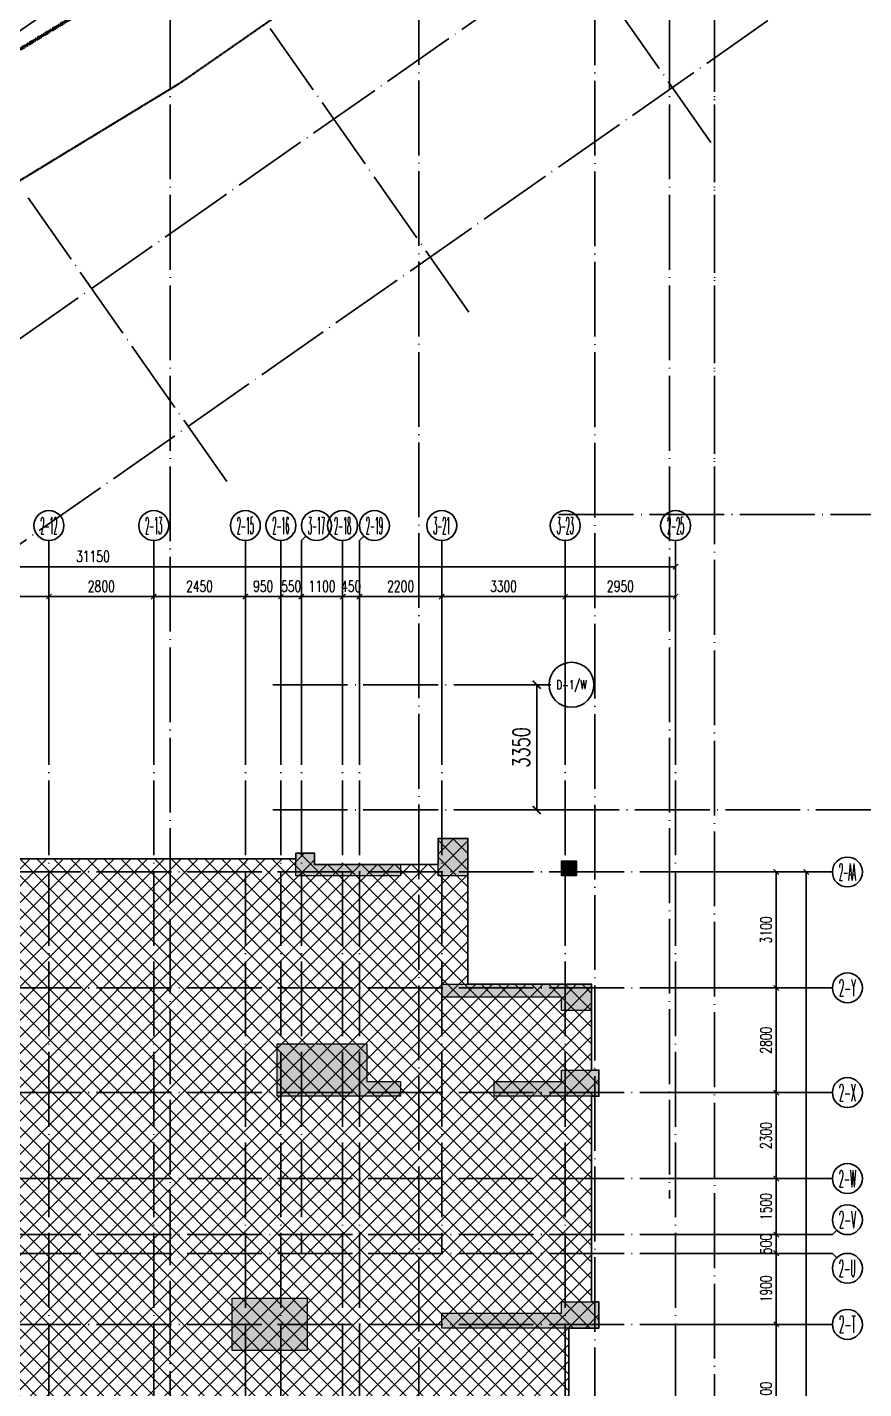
# Model space of a CAD drawing. Header units: millimetres. Extents: x 1089227 to 13101469, y 618865 to 10240562.
# Drawn here: x 1822364 to 1844725, y 4906432 to 4942848 of the extents above; entities that cross this region are included whole.
import ezdxf
from ezdxf.enums import TextEntityAlignment as Align

# ---------------------------------------------------------------- set-up
doc = ezdxf.new("R2010")
doc.units = ezdxf.units.MM
doc.header["$LTSCALE"] = 1000
doc.header["$PDMODE"] = 3
doc.header["$PDSIZE"] = 200
for name, pattern in [('A09-G-CTRL-用地红线+建筑退线_设计区$0$A02-G-MAIN-用地红线+退线_设计区$0$Redline1', [20, 10, -2, 2, -2, 2, -2]), ('A09-G-CTRL-用地红线+建筑退线_设计区$0$Controlline1', [12.8, 8, -1.6, 1.6, -1.6]), ('DOTE', [2.42, 2, -0.2, 0.02, -0.2])]:
    doc.linetypes.add(name, pattern=pattern)
doc.layers.get('0').update_dxf_attribs({"linetype": 'CONTINUOUS'})
doc.layers.get('Defpoints').update_dxf_attribs({"linetype": 'CONTINUOUS'})
for name, color, linetype, lineweight in [('A09-G-CTRL-用地红线+建筑退线_设计区$0$Z-REDL(用地红线)', 10, 'CONTINUOUS', 60), ('A09-G-CTRL-用地红线+建筑退线_设计区$0$Z-REDL-CTRL(建筑控制线)', 40, 'CONTINUOUS', 35), ('S-SLAB-HATCH', 73, 'CONTINUOUS', 0), ('S-WALL', 31, 'CONTINUOUS', 0)]:
    doc.layers.add(name, color=color, linetype=linetype, lineweight=lineweight)
for name, color, linetype in [('AXIS', 3, 'CONTINUOUS'), ('AXIS_TEXT', 7, 'CONTINUOUS'), ('C-H', 8, 'CONTINUOUS'), ('DOTE', 1, 'DOTE'), ('PUB_DIM', 3, 'CONTINUOUS'), ('S-EDGE', 210, 'CONTINUOUS')]:
    doc.layers.add(name, color=color, linetype=linetype)
doc.styles.add('_TCH_AXIS', font='COMPLEX', dxfattribs={"bigfont": 'AllInOneBig.shx'})
doc.styles.add('_TCH_DIM_T3', font='SIMPLEX', dxfattribs={"width": 0.705882, "bigfont": 'AllInOneBig.shx'})
doc.styles.add('COMPLEX', font='COMPLEX', dxfattribs={"bigfont": 'AllInOneBig.shx'})
doc.dimstyles.new('_TCH_ARCH&&100', dxfattribs={"dimtxt": 297.5, "dimasz": 100, "dimexe": 250, "dimexo": 300, "dimgap": 126.25, "dimtad": 1, "dimdec": 0, "dimzin": 0, "dimdsep": 46, "dimtxsty": '_TCH_DIM_T3', "dimblk": 'ARCHTICK', "dimcen": 0.09, "dimclrt": 7, "dimazin": 2, "dimtfac": 1, "dimtdec": 0, "dimtix": 1, "dimtmove": 2, "dimatfit": 3, "dimfxl": 0, "dimtolj": 1, "dimtzin": 0, "dimarcsym": 0})
doc.dimstyles.new('_TCH_ARCH&&150', dxfattribs={"dimtxt": 446.25, "dimasz": 150, "dimexe": 375, "dimexo": 450, "dimgap": 189.375, "dimtad": 1, "dimdec": 0, "dimzin": 0, "dimdsep": 46, "dimtxsty": '_TCH_DIM_T3', "dimblk": 'ARCHTICK', "dimcen": 0.09, "dimclrt": 7, "dimazin": 2, "dimtfac": 1, "dimtdec": 0, "dimtix": 1, "dimtmove": 2, "dimatfit": 3, "dimfxl": 0, "dimtolj": 1, "dimtzin": 0, "dimarcsym": 0})

# ---------------------------------------------------------------- blocks, each defined once
blk = doc.blocks.new('0323最综用地红线')
at = {"layer": 'A09-G-CTRL-用地红线+建筑退线_设计区$0$Z-REDL(用地红线)', "color": 1, "linetype": 'A09-G-CTRL-用地红线+建筑退线_设计区$0$A02-G-MAIN-用地红线+退线_设计区$0$Redline1', "ltscale": 0.0005}
blk.add_lwpolyline([(8159695, 3589947), (8198106, 3617684), (8202457, 3620835), (8229924, 3640668), (8258953, 3658341), (8293213, 3682161), (8298455, 3689786), (8325674, 3678878), (8334036, 3689342), (8338381, 3695033), (8343653, 3691181)], dxfattribs=at)
at = {"layer": 'A09-G-CTRL-用地红线+建筑退线_设计区$0$Z-REDL-CTRL(建筑控制线)', "linetype": 'A09-G-CTRL-用地红线+建筑退线_设计区$0$Controlline1', "ltscale": 0.0005, "flags": 128}
blk.add_lwpolyline([(8299567, 3686108), (8326626, 3675265), (8336400, 3687495), (8338983, 3690878), (8341712, 3688883), (8341724, 3688834), (8348492, 3681996), (8336495, 3657264), (8335815, 3655857), (8334921, 3653765), (8334408, 3652495), (8333554, 3650188), (8332762, 3647815), (8332296, 3646270), (8331866, 3644682), (8331460, 3643007), (8331063, 3641145), (8330737, 3639422), (8330293, 3636480), (8330017, 3634043), (8329761, 3630317), (8329732, 3627942), (8329763, 3625708), (8329928, 3622644), (8330113, 3620704), (8330325, 3618642), (8330653, 3615645), (8331572, 3606971), (8333151, 3600656), (8334420, 3595620), (8335099, 3592902), (8332162, 3588340), (8329462, 3587873), (8325135, 3587049), (8322510, 3586515), (8319525, 3585891), (8317926, 3585544), (8316578, 3585249), (8315535, 3585011), (8313300, 3584499), (8310791, 3583894), (8309251, 3583537), (8305740, 3582637), (8303918, 3582156), (8302104, 3581668), (8299703, 3581012), (8297227, 3580315), (8295056, 3579682), (8292998, 3579074), (8290643, 3578358), (8288572, 3577710), (8287591, 3577398), (8286161, 3576940), (8284503, 3576401), (8282624, 3575767), (8281086, 3575247), (8278146, 3574222), (8273894, 3572680), (8272471, 3572149), (8271089, 3571640), (8267888, 3570407), (8264331, 3569000), (8260702, 3567515), (8258549, 3566609), (8254947, 3565066), (8252185, 3563832), (8250834, 3563232), (8249176, 3562470), (8247994, 3561930), (8245505, 3560754), (8242980, 3559544), (8239801, 3558013), (8237959, 3557076), (8235838, 3555996), (8233384, 3554698), (8228450, 3552051), (8226178, 3550787), (8222141, 3548504), (8215629, 3544667), (8213710, 3543497), (8193657, 3531175), (8180322, 3522990), (8166408, 3514440), (8156991, 3508658), (8151138, 3505062), (8142685, 3507267), (8121171, 3545747), (8120724, 3546549), (8120233, 3547383), (8119272, 3548967), (8118108, 3550752), (8117067, 3552244), (8115806, 3553970), (8115672, 3554140), (8146431, 3575790), (8162146, 3587599), (8162295, 3588125), (8199863, 3615253), (8204215, 3618404), (8231584, 3638167), (8260590, 3655826), (8295376, 3680010)], close=True, dxfattribs=at)
blk = doc.blocks.new('_AXISO')
blk.add_circle((0, 0), 0.5)
at = {"layer": 'AXIS_TEXT', "style": 'COMPLEX', "width": 1.041667}
blk.add_attdef('A', text='', height=0.56, dxfattribs=at).set_placement((-0.25, -0.28), (0.25, -0.28), align=Align.FIT)
blk = doc.blocks.new('_ArchTick')
at = {"color": 0, "linetype": 'ByBlock', "const_width": 0.3}
blk.add_lwpolyline([(-0.71, -0.71), (0.71, 0.71)], dxfattribs=at)
blk = doc.blocks.new('*D184')
at = {"layer": 'AXIS', "color": 0, "lineweight": -2, "transparency": 16777216}
for p, q in [((-92891, 100208), (-92891, 103458)), ((-61741, 100208), (-61741, 103458)), ((-92891, 103208), (-61741, 103208))]:
    blk.add_line(p, q, dxfattribs=at)
at = {"layer": 'Defpoints', "color": 0, "transparency": 16777216}
for p in [(-61741, 103208), (-92891, 99908), (-61741, 99908)]:
    blk.add_point(p, dxfattribs=at)
at = {"layer": 'AXIS', "color": 0, "lineweight": -2, "transparency": 16777216, "xscale": 100, "yscale": 100, "zscale": 100, "rotation": 180}
blk.add_blockref('_ArchTick', (-92891, 103208), dxfattribs=at)
at = {"layer": 'AXIS', "color": 0, "lineweight": -2, "transparency": 16777216, "xscale": 100, "yscale": 100, "zscale": 100}
blk.add_blockref('_ArchTick', (-61741, 103208), dxfattribs=at)
at = {"layer": 'AXIS', "color": 7, "transparency": 16777216, "insert": (-77316, 103483), "char_height": 297.5, "attachment_point": 5, "style": '_TCH_DIM_T3'}
blk.add_mtext('\\A1;31150', dxfattribs=at)
blk = doc.blocks.new('*D195')
at = {"layer": 'AXIS', "color": 0, "lineweight": -2, "transparency": 16777216}
for p, q in [((-81191, 100208), (-81191, 102658)), ((-81191, 102408), (-78491, 102408)), ((-78491, 100208), (-78491, 102658))]:
    blk.add_line(p, q, dxfattribs=at)
at = {"layer": 'Defpoints', "color": 0, "transparency": 16777216}
for p in [(-78491, 102408), (-81191, 99908), (-78491, 99908)]:
    blk.add_point(p, dxfattribs=at)
at = {"layer": 'AXIS', "color": 0, "lineweight": -2, "transparency": 16777216, "xscale": 100, "yscale": 100, "zscale": 100, "rotation": 180}
blk.add_blockref('_ArchTick', (-81191, 102408), dxfattribs=at)
at = {"layer": 'AXIS', "color": 0, "lineweight": -2, "transparency": 16777216, "xscale": 100, "yscale": 100, "zscale": 100}
blk.add_blockref('_ArchTick', (-78491, 102408), dxfattribs=at)
at = {"layer": 'AXIS', "color": 7, "transparency": 16777216, "insert": (-79841, 102683), "char_height": 297.5, "attachment_point": 5, "style": '_TCH_DIM_T3'}
blk.add_mtext('\\A1;2700', dxfattribs=at)
blk = doc.blocks.new('*D196')
at = {"layer": 'AXIS', "color": 0, "lineweight": -2, "transparency": 16777216}
for p, q in [((-78491, 100208), (-78491, 102658)), ((-78491, 102408), (-75691, 102408)), ((-75691, 100208), (-75691, 102658))]:
    blk.add_line(p, q, dxfattribs=at)
at = {"layer": 'Defpoints', "color": 0, "transparency": 16777216}
for p in [(-75691, 102408), (-78491, 99908), (-75691, 99908)]:
    blk.add_point(p, dxfattribs=at)
at = {"layer": 'AXIS', "color": 0, "lineweight": -2, "transparency": 16777216, "xscale": 100, "yscale": 100, "zscale": 100, "rotation": 180}
blk.add_blockref('_ArchTick', (-78491, 102408), dxfattribs=at)
at = {"layer": 'AXIS', "color": 0, "lineweight": -2, "transparency": 16777216, "xscale": 100, "yscale": 100, "zscale": 100}
blk.add_blockref('_ArchTick', (-75691, 102408), dxfattribs=at)
at = {"layer": 'AXIS', "color": 7, "transparency": 16777216, "insert": (-77091, 102683), "char_height": 297.5, "attachment_point": 5, "style": '_TCH_DIM_T3'}
blk.add_mtext('\\A1;2800', dxfattribs=at)
blk = doc.blocks.new('*D197')
at = {"layer": 'AXIS', "color": 0, "lineweight": -2, "transparency": 16777216}
for p, q in [((-75691, 100208), (-75691, 102658)), ((-75691, 102408), (-73241, 102408)), ((-73241, 100208), (-73241, 102658))]:
    blk.add_line(p, q, dxfattribs=at)
at = {"layer": 'Defpoints', "color": 0, "transparency": 16777216}
for p in [(-73241, 102408), (-75691, 99908), (-73241, 99908)]:
    blk.add_point(p, dxfattribs=at)
at = {"layer": 'AXIS', "color": 0, "lineweight": -2, "transparency": 16777216, "xscale": 100, "yscale": 100, "zscale": 100, "rotation": 180}
blk.add_blockref('_ArchTick', (-75691, 102408), dxfattribs=at)
at = {"layer": 'AXIS', "color": 0, "lineweight": -2, "transparency": 16777216, "xscale": 100, "yscale": 100, "zscale": 100}
blk.add_blockref('_ArchTick', (-73241, 102408), dxfattribs=at)
at = {"layer": 'AXIS', "color": 7, "transparency": 16777216, "insert": (-74466, 102683), "char_height": 297.5, "attachment_point": 5, "style": '_TCH_DIM_T3'}
blk.add_mtext('\\A1;2450', dxfattribs=at)
blk = doc.blocks.new('*D198')
at = {"layer": 'AXIS', "color": 0, "lineweight": -2, "transparency": 16777216}
for p, q in [((-73241, 100208), (-73241, 102658)), ((-73241, 102408), (-72291, 102408)), ((-72291, 100208), (-72291, 102658))]:
    blk.add_line(p, q, dxfattribs=at)
at = {"layer": 'Defpoints', "color": 0, "transparency": 16777216}
for p in [(-72291, 102408), (-73241, 99908), (-72291, 99908)]:
    blk.add_point(p, dxfattribs=at)
at = {"layer": 'AXIS', "color": 0, "lineweight": -2, "transparency": 16777216, "xscale": 100, "yscale": 100, "zscale": 100, "rotation": 180}
blk.add_blockref('_ArchTick', (-73241, 102408), dxfattribs=at)
at = {"layer": 'AXIS', "color": 0, "lineweight": -2, "transparency": 16777216, "xscale": 100, "yscale": 100, "zscale": 100}
blk.add_blockref('_ArchTick', (-72291, 102408), dxfattribs=at)
at = {"layer": 'AXIS', "color": 7, "transparency": 16777216, "insert": (-72766, 102683), "char_height": 297.5, "attachment_point": 5, "style": '_TCH_DIM_T3'}
blk.add_mtext('\\A1;950', dxfattribs=at)
blk = doc.blocks.new('*D199')
at = {"layer": 'AXIS', "color": 0, "lineweight": -2, "transparency": 16777216}
for p, q in [((-72291, 102408), (-72391, 102408)), ((-72291, 100208), (-72291, 102658)), ((-72291, 102408), (-71741, 102408)), ((-71741, 100208), (-71741, 102658)), ((-71741, 102408), (-71641, 102408))]:
    blk.add_line(p, q, dxfattribs=at)
at = {"layer": 'Defpoints', "color": 0, "transparency": 16777216}
for p in [(-71741, 102408), (-72291, 99908), (-71741, 99908)]:
    blk.add_point(p, dxfattribs=at)
at = {"layer": 'AXIS', "color": 0, "lineweight": -2, "transparency": 16777216, "xscale": 100, "yscale": 100, "zscale": 100}
blk.add_blockref('_ArchTick', (-72291, 102408), dxfattribs=at)
at = {"layer": 'AXIS', "color": 0, "lineweight": -2, "transparency": 16777216, "xscale": 100, "yscale": 100, "zscale": 100, "rotation": 180}
blk.add_blockref('_ArchTick', (-71741, 102408), dxfattribs=at)
at = {"layer": 'AXIS', "color": 7, "transparency": 16777216, "insert": (-72016, 102683), "char_height": 297.5, "attachment_point": 5, "style": '_TCH_DIM_T3'}
blk.add_mtext('\\A1;550', dxfattribs=at)
blk = doc.blocks.new('*D200')
at = {"layer": 'AXIS', "color": 0, "lineweight": -2, "transparency": 16777216}
for p, q in [((-71741, 100208), (-71741, 102658)), ((-71741, 102408), (-70641, 102408)), ((-70641, 100208), (-70641, 102658))]:
    blk.add_line(p, q, dxfattribs=at)
at = {"layer": 'Defpoints', "color": 0, "transparency": 16777216}
for p in [(-70641, 102408), (-71741, 99908), (-70641, 99908)]:
    blk.add_point(p, dxfattribs=at)
at = {"layer": 'AXIS', "color": 0, "lineweight": -2, "transparency": 16777216, "xscale": 100, "yscale": 100, "zscale": 100, "rotation": 180}
blk.add_blockref('_ArchTick', (-71741, 102408), dxfattribs=at)
at = {"layer": 'AXIS', "color": 0, "lineweight": -2, "transparency": 16777216, "xscale": 100, "yscale": 100, "zscale": 100}
blk.add_blockref('_ArchTick', (-70641, 102408), dxfattribs=at)
at = {"layer": 'AXIS', "color": 7, "transparency": 16777216, "insert": (-71191, 102683), "char_height": 297.5, "attachment_point": 5, "style": '_TCH_DIM_T3'}
blk.add_mtext('\\A1;1100', dxfattribs=at)
blk = doc.blocks.new('*D201')
at = {"layer": 'AXIS', "color": 0, "lineweight": -2, "transparency": 16777216}
for p, q in [((-70641, 102408), (-70741, 102408)), ((-70641, 100208), (-70641, 102658)), ((-70641, 102408), (-70191, 102408)), ((-70191, 100208), (-70191, 102658)), ((-70191, 102408), (-70091, 102408))]:
    blk.add_line(p, q, dxfattribs=at)
at = {"layer": 'Defpoints', "color": 0, "transparency": 16777216}
for p in [(-70191, 102408), (-70641, 99908), (-70191, 99908)]:
    blk.add_point(p, dxfattribs=at)
at = {"layer": 'AXIS', "color": 0, "lineweight": -2, "transparency": 16777216, "xscale": 100, "yscale": 100, "zscale": 100}
blk.add_blockref('_ArchTick', (-70641, 102408), dxfattribs=at)
at = {"layer": 'AXIS', "color": 0, "lineweight": -2, "transparency": 16777216, "xscale": 100, "yscale": 100, "zscale": 100, "rotation": 180}
blk.add_blockref('_ArchTick', (-70191, 102408), dxfattribs=at)
at = {"layer": 'AXIS', "color": 7, "transparency": 16777216, "insert": (-70416, 102683), "char_height": 297.5, "attachment_point": 5, "style": '_TCH_DIM_T3'}
blk.add_mtext('\\A1;450', dxfattribs=at)
blk = doc.blocks.new('*D202')
at = {"layer": 'AXIS', "color": 0, "lineweight": -2, "transparency": 16777216}
for p, q in [((-70191, 100208), (-70191, 102658)), ((-70191, 102408), (-67991, 102408)), ((-67991, 100208), (-67991, 102658))]:
    blk.add_line(p, q, dxfattribs=at)
at = {"layer": 'Defpoints', "color": 0, "transparency": 16777216}
for p in [(-67991, 102408), (-70191, 99908), (-67991, 99908)]:
    blk.add_point(p, dxfattribs=at)
at = {"layer": 'AXIS', "color": 0, "lineweight": -2, "transparency": 16777216, "xscale": 100, "yscale": 100, "zscale": 100, "rotation": 180}
blk.add_blockref('_ArchTick', (-70191, 102408), dxfattribs=at)
at = {"layer": 'AXIS', "color": 0, "lineweight": -2, "transparency": 16777216, "xscale": 100, "yscale": 100, "zscale": 100}
blk.add_blockref('_ArchTick', (-67991, 102408), dxfattribs=at)
at = {"layer": 'AXIS', "color": 7, "transparency": 16777216, "insert": (-69091, 102683), "char_height": 297.5, "attachment_point": 5, "style": '_TCH_DIM_T3'}
blk.add_mtext('\\A1;2200', dxfattribs=at)
blk = doc.blocks.new('*D203')
at = {"layer": 'AXIS', "color": 0, "lineweight": -2, "transparency": 16777216}
for p, q in [((-67991, 100208), (-67991, 102658)), ((-67991, 102408), (-64691, 102408)), ((-64691, 100208), (-64691, 102658))]:
    blk.add_line(p, q, dxfattribs=at)
at = {"layer": 'Defpoints', "color": 0, "transparency": 16777216}
for p in [(-64691, 102408), (-67991, 99908), (-64691, 99908)]:
    blk.add_point(p, dxfattribs=at)
at = {"layer": 'AXIS', "color": 0, "lineweight": -2, "transparency": 16777216, "xscale": 100, "yscale": 100, "zscale": 100, "rotation": 180}
blk.add_blockref('_ArchTick', (-67991, 102408), dxfattribs=at)
at = {"layer": 'AXIS', "color": 0, "lineweight": -2, "transparency": 16777216, "xscale": 100, "yscale": 100, "zscale": 100}
blk.add_blockref('_ArchTick', (-64691, 102408), dxfattribs=at)
at = {"layer": 'AXIS', "color": 7, "transparency": 16777216, "insert": (-66341, 102683), "char_height": 297.5, "attachment_point": 5, "style": '_TCH_DIM_T3'}
blk.add_mtext('\\A1;3300', dxfattribs=at)
blk = doc.blocks.new('*D204')
at = {"layer": 'AXIS', "color": 0, "lineweight": -2, "transparency": 16777216}
for p, q in [((-64691, 100208), (-64691, 102658)), ((-64691, 102408), (-61741, 102408)), ((-61741, 100208), (-61741, 102658))]:
    blk.add_line(p, q, dxfattribs=at)
at = {"layer": 'Defpoints', "color": 0, "transparency": 16777216}
for p in [(-61741, 102408), (-64691, 99908), (-61741, 99908)]:
    blk.add_point(p, dxfattribs=at)
at = {"layer": 'AXIS', "color": 0, "lineweight": -2, "transparency": 16777216, "xscale": 100, "yscale": 100, "zscale": 100, "rotation": 180}
blk.add_blockref('_ArchTick', (-64691, 102408), dxfattribs=at)
at = {"layer": 'AXIS', "color": 0, "lineweight": -2, "transparency": 16777216, "xscale": 100, "yscale": 100, "zscale": 100}
blk.add_blockref('_ArchTick', (-61741, 102408), dxfattribs=at)
at = {"layer": 'AXIS', "color": 7, "transparency": 16777216, "insert": (-63216, 102683), "char_height": 297.5, "attachment_point": 5, "style": '_TCH_DIM_T3'}
blk.add_mtext('\\A1;2950', dxfattribs=at)
blk = doc.blocks.new('*D246')
at = {"layer": 'AXIS', "color": 0, "lineweight": -2, "transparency": 16777216}
for p, q in [((-60525, 95042), (-57999, 95042)), ((-58249, 58542), (-58249, 95042)), ((-60525, 58542), (-57999, 58542))]:
    blk.add_line(p, q, dxfattribs=at)
at = {"layer": 'Defpoints', "color": 0, "transparency": 16777216}
for p in [(-60825, 95042), (-58249, 95042), (-60825, 58542)]:
    blk.add_point(p, dxfattribs=at)
at = {"layer": 'AXIS', "color": 0, "lineweight": -2, "transparency": 16777216, "xscale": 100, "yscale": 100, "zscale": 100}
for p, rotation in [((-58249, 95042), 90), ((-58249, 58542), 270)]:
    blk.add_blockref('_ArchTick', p, dxfattribs=dict(at, rotation=rotation))
at = {"layer": 'AXIS', "color": 7, "transparency": 16777216, "insert": (-58524, 76792), "char_height": 297.5, "attachment_point": 5, "rotation": 90, "style": '_TCH_DIM_T3'}
blk.add_mtext('\\A1;36500', dxfattribs=at)
blk = doc.blocks.new('*D263')
at = {"layer": 'AXIS', "color": 0, "lineweight": -2, "transparency": 16777216}
for p, q in [((-60525, 82942), (-58799, 82942)), ((-59049, 79142), (-59049, 82942)), ((-60525, 79142), (-58799, 79142))]:
    blk.add_line(p, q, dxfattribs=at)
at = {"layer": 'Defpoints', "color": 0, "transparency": 16777216}
for p in [(-60825, 82942), (-59049, 82942), (-60825, 79142)]:
    blk.add_point(p, dxfattribs=at)
at = {"layer": 'AXIS', "color": 0, "lineweight": -2, "transparency": 16777216, "xscale": 100, "yscale": 100, "zscale": 100}
for p, rotation in [((-59049, 82942), 90), ((-59049, 79142), 270)]:
    blk.add_blockref('_ArchTick', p, dxfattribs=dict(at, rotation=rotation))
at = {"layer": 'AXIS', "color": 7, "transparency": 16777216, "insert": (-59324, 81042), "char_height": 297.5, "attachment_point": 5, "rotation": 90, "style": '_TCH_DIM_T3'}
blk.add_mtext('\\A1;3800', dxfattribs=at)
blk = doc.blocks.new('*D264')
at = {"layer": 'AXIS', "color": 0, "lineweight": -2, "transparency": 16777216}
for p, q in [((-60525, 84842), (-58799, 84842)), ((-59049, 82942), (-59049, 84842)), ((-60525, 82942), (-58799, 82942))]:
    blk.add_line(p, q, dxfattribs=at)
at = {"layer": 'Defpoints', "color": 0, "transparency": 16777216}
for p in [(-60825, 84842), (-59049, 84842), (-60825, 82942)]:
    blk.add_point(p, dxfattribs=at)
at = {"layer": 'AXIS', "color": 0, "lineweight": -2, "transparency": 16777216, "xscale": 100, "yscale": 100, "zscale": 100}
for p, rotation in [((-59049, 84842), 90), ((-59049, 82942), 270)]:
    blk.add_blockref('_ArchTick', p, dxfattribs=dict(at, rotation=rotation))
at = {"layer": 'AXIS', "color": 7, "transparency": 16777216, "insert": (-59324, 83892), "char_height": 297.5, "attachment_point": 5, "rotation": 90, "style": '_TCH_DIM_T3'}
blk.add_mtext('\\A1;1900', dxfattribs=at)
blk = doc.blocks.new('*D265')
at = {"layer": 'AXIS', "color": 0, "lineweight": -2, "transparency": 16777216}
for p, q in [((-60525, 85342), (-58799, 85342)), ((-59049, 85342), (-59049, 85442)), ((-59049, 84842), (-59049, 85342)), ((-60525, 84842), (-58799, 84842)), ((-59049, 84842), (-59049, 84742))]:
    blk.add_line(p, q, dxfattribs=at)
at = {"layer": 'Defpoints', "color": 0, "transparency": 16777216}
for p in [(-60825, 85342), (-59049, 85342), (-60825, 84842)]:
    blk.add_point(p, dxfattribs=at)
at = {"layer": 'AXIS', "color": 0, "lineweight": -2, "transparency": 16777216, "xscale": 100, "yscale": 100, "zscale": 100}
for p, rotation in [((-59049, 85342), 270), ((-59049, 84842), 90)]:
    blk.add_blockref('_ArchTick', p, dxfattribs=dict(at, rotation=rotation))
at = {"layer": 'AXIS', "color": 7, "transparency": 16777216, "insert": (-59324, 85092), "char_height": 297.5, "attachment_point": 5, "rotation": 90, "style": '_TCH_DIM_T3'}
blk.add_mtext('\\A1;500', dxfattribs=at)
blk = doc.blocks.new('*D266')
at = {"layer": 'AXIS', "color": 0, "lineweight": -2, "transparency": 16777216}
for p, q in [((-60525, 86842), (-58799, 86842)), ((-59049, 85342), (-59049, 86842)), ((-60525, 85342), (-58799, 85342))]:
    blk.add_line(p, q, dxfattribs=at)
at = {"layer": 'Defpoints', "color": 0, "transparency": 16777216}
for p in [(-60825, 86842), (-59049, 86842), (-60825, 85342)]:
    blk.add_point(p, dxfattribs=at)
at = {"layer": 'AXIS', "color": 0, "lineweight": -2, "transparency": 16777216, "xscale": 100, "yscale": 100, "zscale": 100}
for p, rotation in [((-59049, 86842), 90), ((-59049, 85342), 270)]:
    blk.add_blockref('_ArchTick', p, dxfattribs=dict(at, rotation=rotation))
at = {"layer": 'AXIS', "color": 7, "transparency": 16777216, "insert": (-59324, 86092), "char_height": 297.5, "attachment_point": 5, "rotation": 90, "style": '_TCH_DIM_T3'}
blk.add_mtext('\\A1;1500', dxfattribs=at)
blk = doc.blocks.new('*D267')
at = {"layer": 'AXIS', "color": 0, "lineweight": -2, "transparency": 16777216}
for p, q in [((-60525, 89142), (-58799, 89142)), ((-59049, 86842), (-59049, 89142)), ((-60525, 86842), (-58799, 86842))]:
    blk.add_line(p, q, dxfattribs=at)
at = {"layer": 'Defpoints', "color": 0, "transparency": 16777216}
for p in [(-60825, 89142), (-59049, 89142), (-60825, 86842)]:
    blk.add_point(p, dxfattribs=at)
at = {"layer": 'AXIS', "color": 0, "lineweight": -2, "transparency": 16777216, "xscale": 100, "yscale": 100, "zscale": 100}
for p, rotation in [((-59049, 89142), 90), ((-59049, 86842), 270)]:
    blk.add_blockref('_ArchTick', p, dxfattribs=dict(at, rotation=rotation))
at = {"layer": 'AXIS', "color": 7, "transparency": 16777216, "insert": (-59324, 87992), "char_height": 297.5, "attachment_point": 5, "rotation": 90, "style": '_TCH_DIM_T3'}
blk.add_mtext('\\A1;2300', dxfattribs=at)
blk = doc.blocks.new('*D268')
at = {"layer": 'AXIS', "color": 0, "lineweight": -2, "transparency": 16777216}
for p, q in [((-60525, 91942), (-58799, 91942)), ((-59049, 89142), (-59049, 91942)), ((-60525, 89142), (-58799, 89142))]:
    blk.add_line(p, q, dxfattribs=at)
at = {"layer": 'Defpoints', "color": 0, "transparency": 16777216}
for p in [(-60825, 91942), (-59049, 91942), (-60825, 89142)]:
    blk.add_point(p, dxfattribs=at)
at = {"layer": 'AXIS', "color": 0, "lineweight": -2, "transparency": 16777216, "xscale": 100, "yscale": 100, "zscale": 100}
for p, rotation in [((-59049, 91942), 90), ((-59049, 89142), 270)]:
    blk.add_blockref('_ArchTick', p, dxfattribs=dict(at, rotation=rotation))
at = {"layer": 'AXIS', "color": 7, "transparency": 16777216, "insert": (-59324, 90542), "char_height": 297.5, "attachment_point": 5, "rotation": 90, "style": '_TCH_DIM_T3'}
blk.add_mtext('\\A1;2800', dxfattribs=at)
blk = doc.blocks.new('*D269')
at = {"layer": 'AXIS', "color": 0, "lineweight": -2, "transparency": 16777216}
for p, q in [((-60525, 95042), (-58799, 95042)), ((-59049, 91942), (-59049, 95042)), ((-60525, 91942), (-58799, 91942))]:
    blk.add_line(p, q, dxfattribs=at)
at = {"layer": 'Defpoints', "color": 0, "transparency": 16777216}
for p in [(-60825, 95042), (-59049, 95042), (-60825, 91942)]:
    blk.add_point(p, dxfattribs=at)
at = {"layer": 'AXIS', "color": 0, "lineweight": -2, "transparency": 16777216, "xscale": 100, "yscale": 100, "zscale": 100}
for p, rotation in [((-59049, 95042), 90), ((-59049, 91942), 270)]:
    blk.add_blockref('_ArchTick', p, dxfattribs=dict(at, rotation=rotation))
at = {"layer": 'AXIS', "color": 7, "transparency": 16777216, "insert": (-59324, 93492), "char_height": 297.5, "attachment_point": 5, "rotation": 90, "style": '_TCH_DIM_T3'}
blk.add_mtext('\\A1;3100', dxfattribs=at)
blk = doc.blocks.new('*D494')
at = {"layer": 'AXIS', "color": 0, "lineweight": -2, "transparency": 16777216}
for p, q in [((-72859, 118005), (-74967, 121015)), ((-81223, 116176), (-74752, 120708)), ((-79329, 113473), (-81438, 116483))]:
    blk.add_line(p, q, dxfattribs=at)
at = {"layer": 'Defpoints', "color": 0, "transparency": 16777216}
for p in [(-74752, 120708), (-72600, 117636), (-79071, 113104)]:
    blk.add_point(p, dxfattribs=at)
at = {"layer": 'AXIS', "color": 0, "lineweight": -2, "transparency": 16777216, "xscale": 150, "yscale": 150, "zscale": 150}
for p, rotation in [((-74752, 120708), 35.00532206532267), ((-81223, 116176), 215.0053220653227)]:
    blk.add_blockref('_ArchTick', p, dxfattribs=dict(at, rotation=rotation))
at = {"layer": 'AXIS', "color": 7, "transparency": 16777216, "insert": (-78224, 118780), "char_height": 446.2, "attachment_point": 5, "rotation": 35.0053, "style": '_TCH_DIM_T3'}
blk.add_mtext('\\A1;7900', dxfattribs=at)
blk = doc.blocks.new('*D508')
at = {"layer": 'Defpoints', "color": 0, "transparency": 16777216}
for p in [(-66622, 100050), (-65451, 100050), (-66622, 96700)]:
    blk.add_point(p, dxfattribs=at)
at = {"layer": 'PUB_DIM', "color": 0, "lineweight": -2, "transparency": 16777216}
for p, q in [((-66172, 100050), (-65076, 100050)), ((-65451, 96700), (-65451, 100050)), ((-66172, 96700), (-65076, 96700))]:
    blk.add_line(p, q, dxfattribs=at)
at = {"layer": 'PUB_DIM', "color": 0, "lineweight": -2, "transparency": 16777216, "xscale": 150, "yscale": 150, "zscale": 150}
for p, rotation in [((-65451, 100050), 90), ((-65451, 96700), 270)]:
    blk.add_blockref('_ArchTick', p, dxfattribs=dict(at, rotation=rotation))
at = {"layer": 'PUB_DIM', "color": 7, "transparency": 16777216, "insert": (-65864, 98375), "char_height": 446.2, "attachment_point": 5, "rotation": 90, "style": '_TCH_DIM_T3'}
blk.add_mtext('\\A1;3350', dxfattribs=at)
blk = doc.blocks.new('A$C6E8A2456')
at = {"layer": 'S-SLAB-HATCH'}
h = blk.add_hatch(dxfattribs=at)
h.set_pattern_fill('ANSI37', color=251, scale=200)
h.set_pattern_definition([(45, (-2504832.24, 1513359.38), (-224.506403, 224.506403), []), (135, (-2504832.24, 1513359.38), (-224.506403, -224.506403), [])])
h.paths.add_polyline_path([(104832, 77009), (104832, 73109), (108132, 73109), (108132, 70809), (108332, 70809), (108332, 70109), (108132, 70109), (108132, 64609), (108332, 64609), (108332, 63909), (107532, 63909), (107532, 60309), (107732, 60309), (107732, 59609), (107532, 59609), (107532, 55459), (107532, 54659), (107532, 52209), (107732, 52209), (107732, 51609), (107532, 51609), (107532, 47509), (110482, 47509), (110482, 44709), (109482, 44709), (109482, 45509), (106582, 45509), (106582, 40409), (102432, 40409), (102432, 40209), (101832, 40209), (101832, 40409), (96732, 40409), (96732, 38709), (93483, 38709), (93483, 39709), (88632, 39709), (88632, 39709), (87932, 39709), (87932, 39909), (82632, 39909), (82632, 40709), (82882, 40709), (82882, 45009), (80132, 45009), (80132, 44409), (79132, 44409), (79132, 47859), (81332, 47859), (81332, 59409), (81132, 59409), (81132, 63209), (80482, 63209), (80482, 64909), (81132, 64909), (81132, 70709), (81332, 70709), (81332, 73309), (84632, 73309), (84632, 77009), (85432, 77009), (85432, 76459), (88731, 76459), (88731, 76609), (89231, 76609), (89231, 76459), (100232, 76459), (100232, 76609), (100732, 76609), (100732, 76309), (104032, 76309), (104032, 77009)])
at = {"layer": 'S-EDGE'}
blk.add_lwpolyline([(89231, 76459), (100232, 76459), (100232, 76609), (100732, 76609), (100732, 76309), (104032, 76309), (104032, 77009), (104832, 77009), (104832, 73109), (108132, 73109), (108132, 70809), (108332, 70809), (108332, 70109), (108132, 70109), (108132, 64609), (108332, 64609), (108332, 63909), (107532, 63909), (107532, 60309)], dxfattribs=at)
blk = doc.blocks.new('QZ-TL-0808')
at = {"layer": 'C-H'}
for points in [[(-28158, 178), (-27358, 178), (-27358, -822), (-28158, -822)], [(-31958, -822), (-31958, -222), (-31458, -222), (-31458, -522), (-29158, -522), (-29158, -822)], [(-28058, -3722), (-24058, -3722), (-24058, -4422), (-24858, -4422), (-24858, -4072), (-28058, -4072)], [(-32458, -5322), (-30058, -5322), (-30058, -6322), (-29158, -6322), (-29158, -6722), (-32458, -6722)], [(-26658, -6722), (-26658, -6322), (-24858, -6322), (-24858, -6022), (-23858, -6022), (-23858, -6722)], [(-33658, -12122), (-31658, -12122), (-31658, -13522), (-33658, -13522)], [(-28058, -12922), (-28058, -12522), (-24858, -12522), (-24858, -12222), (-23858, -12222), (-23858, -12922)]]:
    blk.add_hatch(color=256, dxfattribs=at).paths.add_polyline_path(points)
at = {"layer": 'S-WALL'}
for points in [[(-28158, 178), (-27358, 178), (-27358, -822), (-28158, -822)], [(-33658, -12122), (-31658, -12122), (-31658, -13522), (-33658, -13522)]]:
    blk.add_lwpolyline(points, close=True, dxfattribs=at)
for points in [[(-31958, -822), (-31958, -222), (-31458, -222), (-31458, -522), (-29158, -522), (-29158, -822), (-31958, -822)], [(-28058, -3722), (-24058, -3722), (-24058, -4422), (-24858, -4422), (-24858, -4072), (-28058, -4072), (-28058, -3722)], [(-32458, -5322), (-30058, -5322), (-30058, -6322), (-29158, -6322), (-29158, -6722), (-32458, -6722), (-32458, -5322)], [(-26658, -6722), (-26658, -6322), (-24858, -6322), (-24858, -6022), (-23858, -6022), (-23858, -6722), (-26658, -6722)], [(-28058, -12922), (-28058, -12522), (-24858, -12522), (-24858, -12222), (-23858, -12222), (-23858, -12922), (-28058, -12922)]]:
    blk.add_lwpolyline(points, dxfattribs=at)
blk = doc.blocks.new('塔楼轴网260428')
at = {"layer": 'AXIS'}
for p, q in [((-78491, 99907.6), (-78491, 103907.6)), ((-75691, 99907.6), (-75691, 103907.6)), ((-73241, 99907.6), (-73241, 103907.6)), ((-72291, 99907.6), (-72291, 103907.6)), ((-71623.8, 104024.8), (-71741, 103907.6)), ((-71741, 99907.6), (-71741, 103907.6)), ((-70641, 99907.6), (-70641, 103907.6)), ((-70073.8, 104024.8), (-70191, 103907.6)), ((-70191, 99907.6), (-70191, 103907.6)), ((-67991, 99907.6), (-67991, 103907.6)), ((-64691, 99907.6), (-64691, 103907.6)), ((-61741, 99907.6), (-61741, 103907.6)), ((-60825.5, 95041.7), (-57549, 95041.7)), ((-60825.5, 91943.5), (-57549, 91943.5)), ((-60825.5, 89141.7), (-57549, 89141.7)), ((-60825.5, 86841.7), (-57549, 86841.7)), ((-60825.5, 85341.7), (-57549, 85341.7)), ((-57431.8, 85458.9), (-57549, 85341.7)), ((-60825.5, 84841.7), (-57549, 84841.7)), ((-57431.8, 84724.6), (-57549, 84841.7)), ((-60825.5, 82941.7), (-57549, 82941.7))]:
    blk.add_line(p, q, dxfattribs=at)
at = {"layer": 'DOTE', "color": 14}
for p, q in [((-78491, 99907.6), (-78491, 55337.9)), ((-75691, 99907.6), (-75691, 55337.9)), ((-73241, 99907.6), (-73241, 55337.9)), ((-72291, 99907.6), (-72291, 55337.9)), ((-71741, 99907.6), (-71741, 84842.1)), ((-70641, 99907.6), (-70641, 55337.9)), ((-70191, 99907.6), (-70191, 55337.9)), ((-67991, 99907.6), (-67991, 84841.7)), ((-64691, 99907.6), (-64691, 70341.7)), ((-61741, 99907.6), (-61741, 55337.9)), ((-94159, 95041.7), (-60825.5, 95041.7)), ((-94159, 91941.7), (-60825.5, 91941.7)), ((-94159, 89141.7), (-60825.5, 89141.7)), ((-94159, 86841.7), (-60825.5, 86841.7)), ((-94159, 85341.7), (-60825.5, 85341.7)), ((-94159, 84841.7), (-60825.5, 84841.7)), ((-94159, 82941.7), (-60825.5, 82941.7))]:
    blk.add_line(p, q, dxfattribs=at)
at = {"layer": 'AXIS'}
ref = blk.add_blockref('_AXISO', (-78491, 104307.6), dxfattribs=dict(at, xscale=800, yscale=800, zscale=800))
ref.add_attrib('A', '2-12', dxfattribs={"layer": 'AXIS_TEXT', "height": 452.55, "style": '_TCH_AXIS', "width": 0.28}).set_placement((-78717.3, 104081.3), (-78264.7, 104081.3), align=Align.FIT)
ref = blk.add_blockref('_AXISO', (-75691, 104307.6), dxfattribs=dict(at, xscale=800, yscale=800, zscale=800))
ref.add_attrib('A', '2-13', dxfattribs={"layer": 'AXIS_TEXT', "height": 452.55, "style": '_TCH_AXIS', "width": 0.28}).set_placement((-75917.3, 104081.3), (-75464.7, 104081.3), align=Align.FIT)
ref = blk.add_blockref('_AXISO', (-73241, 104307.6), dxfattribs=dict(at, xscale=800, yscale=800, zscale=800))
ref.add_attrib('A', '2-15', dxfattribs={"layer": 'AXIS_TEXT', "height": 452.55, "style": '_TCH_AXIS', "width": 0.28}).set_placement((-73467.3, 104081.3), (-73014.7, 104081.3), align=Align.FIT)
ref = blk.add_blockref('_AXISO', (-72291, 104307.6), dxfattribs=dict(at, xscale=800, yscale=800, zscale=800))
ref.add_attrib('A', '2-16', dxfattribs={"layer": 'AXIS_TEXT', "height": 452.55, "style": '_TCH_AXIS', "width": 0.28}).set_placement((-72517.3, 104081.3), (-72064.7, 104081.3), align=Align.FIT)
ref = blk.add_blockref('_AXISO', (-71341, 104307.6), dxfattribs=dict(at, xscale=800, yscale=800, zscale=800))
ref.add_attrib('A', '3-17', dxfattribs={"layer": 'AXIS_TEXT', "height": 452.55, "style": '_TCH_AXIS', "width": 0.283784}).set_placement((-71567.3, 104081.3), (-71114.7, 104081.3), align=Align.FIT)
ref = blk.add_blockref('_AXISO', (-70641, 104307.6), dxfattribs=dict(at, xscale=800, yscale=800, zscale=800))
ref.add_attrib('A', '2-18', dxfattribs={"layer": 'AXIS_TEXT', "height": 452.55, "style": '_TCH_AXIS', "width": 0.28}).set_placement((-70867.3, 104081.3), (-70414.7, 104081.3), align=Align.FIT)
ref = blk.add_blockref('_AXISO', (-69791, 104307.6), dxfattribs=dict(at, xscale=800, yscale=800, zscale=800))
ref.add_attrib('A', '2-19', dxfattribs={"layer": 'AXIS_TEXT', "height": 452.55, "style": '_TCH_AXIS', "width": 0.28}).set_placement((-70017.3, 104081.3), (-69564.7, 104081.3), align=Align.FIT)
ref = blk.add_blockref('_AXISO', (-67991, 104307.6), dxfattribs=dict(at, xscale=800, yscale=800, zscale=800))
ref.add_attrib('A', '3-21', dxfattribs={"layer": 'AXIS_TEXT', "height": 452.55, "style": '_TCH_AXIS', "width": 0.283784}).set_placement((-68217.3, 104081.3), (-67764.7, 104081.3), align=Align.FIT)
ref = blk.add_blockref('_AXISO', (-64691, 104307.6), dxfattribs=dict(at, xscale=800, yscale=800, zscale=800))
ref.add_attrib('A', '3-23', dxfattribs={"layer": 'AXIS_TEXT', "height": 452.55, "style": '_TCH_AXIS', "width": 0.265823}).set_placement((-64917.3, 104081.3), (-64464.7, 104081.3), align=Align.FIT)
ref = blk.add_blockref('_AXISO', (-61741, 104307.6), dxfattribs=dict(at, xscale=800, yscale=800, zscale=800))
ref.add_attrib('A', '2-25', dxfattribs={"layer": 'AXIS_TEXT', "height": 452.55, "style": '_TCH_AXIS', "width": 0.2625}).set_placement((-61967.3, 104081.3), (-61514.7, 104081.3), align=Align.FIT)
ref = blk.add_blockref('_AXISO', (-57149, 95041.7), dxfattribs=dict(at, xscale=800, yscale=800, zscale=800))
ref.add_attrib('A', '2-AA', dxfattribs={"layer": 'AXIS_TEXT', "height": 452.55, "style": '_TCH_AXIS', "width": 0.247059}).set_placement((-57375.2, 94815.4), (-56922.7, 94815.4), align=Align.FIT)
ref = blk.add_blockref('_AXISO', (-57149, 91943.5), dxfattribs=dict(at, xscale=800, yscale=800, zscale=800))
ref.add_attrib('A', '2-Y', dxfattribs={"layer": 'AXIS_TEXT', "height": 452.55, "style": '_TCH_AXIS', "width": 0.323077}).set_placement((-57375.2, 91717.2), (-56922.7, 91717.2), align=Align.FIT)
ref = blk.add_blockref('_AXISO', (-57149, 89141.7), dxfattribs=dict(at, xscale=800, yscale=800, zscale=800))
ref.add_attrib('A', '2-X', dxfattribs={"layer": 'AXIS_TEXT', "height": 452.55, "style": '_TCH_AXIS', "width": 0.328125}).set_placement((-57375.2, 88915.4), (-56922.7, 88915.4), align=Align.FIT)
ref = blk.add_blockref('_AXISO', (-57149, 86841.7), dxfattribs=dict(at, xscale=800, yscale=800, zscale=800))
ref.add_attrib('A', '2-W', dxfattribs={"layer": 'AXIS_TEXT', "height": 452.55, "style": '_TCH_AXIS', "width": 0.308824}).set_placement((-57375.2, 86615.4), (-56922.7, 86615.4), align=Align.FIT)
ref = blk.add_blockref('_AXISO', (-57149, 85741.7), dxfattribs=dict(at, xscale=800, yscale=800, zscale=800))
ref.add_attrib('A', '2-V', dxfattribs={"layer": 'AXIS_TEXT', "height": 452.55, "style": '_TCH_AXIS', "width": 0.328125}).set_placement((-57375.2, 85515.4), (-56922.7, 85515.4), align=Align.FIT)
ref = blk.add_blockref('_AXISO', (-57149, 84441.7), dxfattribs=dict(at, xscale=800, yscale=800, zscale=800))
ref.add_attrib('A', '2-U', dxfattribs={"layer": 'AXIS_TEXT', "height": 452.55, "style": '_TCH_AXIS', "width": 0.318182}).set_placement((-57375.2, 84215.4), (-56922.7, 84215.4), align=Align.FIT)
ref = blk.add_blockref('_AXISO', (-57149, 82941.7), dxfattribs=dict(at, xscale=800, yscale=800, zscale=800))
ref.add_attrib('A', '2-T', dxfattribs={"layer": 'AXIS_TEXT', "height": 452.55, "style": '_TCH_AXIS', "width": 0.344262}).set_placement((-57375.2, 82715.4), (-56922.7, 82715.4), align=Align.FIT)
for p1, p2, distance, picture, middle in [((-92891, 99907.6), (-61741, 99907.6), 3300, '*D184', (-77316, 103482.6)), ((-81191, 99907.6), (-78491, 99907.6), 2500, '*D195', (-79841, 102682.6)), ((-78491, 99907.6), (-75691, 99907.6), 2500, '*D196', (-77091, 102682.6)), ((-75691, 99907.6), (-73241, 99907.6), 2500, '*D197', (-74466, 102682.6)), ((-73241, 99907.6), (-72291, 99907.6), 2500, '*D198', (-72766, 102682.6)), ((-72291, 99907.6), (-71741, 99907.6), 2500, '*D199', (-72016, 102682.6)), ((-71741, 99907.6), (-70641, 99907.6), 2500, '*D200', (-71191, 102682.6)), ((-70641, 99907.6), (-70191, 99907.6), 2500, '*D201', (-70416, 102682.6)), ((-70191, 99907.6), (-67991, 99907.6), 2500, '*D202', (-69091, 102682.6)), ((-67991, 99907.6), (-64691, 99907.6), 2500, '*D203', (-66341, 102682.6)), ((-64691, 99907.6), (-61741, 99907.6), 2500, '*D204', (-63216, 102682.6)), ((-60825.5, 58541.7), (-60825.5, 95041.7), -2576.5, '*D246', (-58524, 76791.7)), ((-60825.5, 91941.7), (-60825.5, 95041.7), -1776.5, '*D269', (-59324, 93491.7)), ((-60825.5, 89141.7), (-60825.5, 91941.7), -1776.5, '*D268', (-59324, 90541.7)), ((-60825.5, 86841.7), (-60825.5, 89141.7), -1776.5, '*D267', (-59324, 87991.7)), ((-60825.5, 85341.7), (-60825.5, 86841.7), -1776.5, '*D266', (-59324, 86091.7)), ((-60825.5, 84841.7), (-60825.5, 85341.7), -1776.5, '*D265', (-59324, 85091.7)), ((-60825.5, 82941.7), (-60825.5, 84841.7), -1776.5, '*D264', (-59324, 83891.7)), ((-60825.5, 79141.7), (-60825.5, 82941.7), -1776.5, '*D263', (-59324, 81041.7))]:
    dim = blk.add_aligned_dim(p1=p1, p2=p2, distance=distance, dimstyle='_TCH_ARCH&&100', dxfattribs=at)
    dim.commit()
    dim.dimension.update_dxf_attribs({"geometry": picture, "text_midpoint": middle})
blk = doc.blocks.new('裙房轴网260428')
at = {"layer": 'AXIS'}
blk.add_line((-66622.4, 100050), (-65122.4, 100050), dxfattribs=at)
at = {"layer": 'DOTE', "color": 16, "linetype": 'DOTE'}
for p, q in [((-63900, 137981.8), (-63900, -1000)), ((-75250, 137349.7), (-75250, -1000)), ((-61900, 137349.7), (-61900, 86306.7)), ((-60700, 137349.7), (-60700, 104600)), ((-60700, 137269.1), (-60700, -1000)), ((-68600, 130728.4), (-68600, -1000)), ((-221469.5, 4219.8), (-44175.6, 128386.9)), ((-60794.6, 114550.3), (-66129.6, 122167.9)), ((-67265.5, 110018.4), (-72600.4, 117636)), ((-73736.4, 105486.6), (-79071.3, 113104.2)), ((-64861.9, 104600), (-1866, 104600)), ((-72509.1, 100050), (-66622.4, 100050)), ((-72509.1, 96700), (-1866, 96700))]:
    blk.add_line(p, q, dxfattribs=at)
at = {"layer": 'DOTE', "color": 16}
blk.add_line((-224051, 7905.7), (-46757, 132072.8), dxfattribs=at)
at = {"layer": 'AXIS'}
ref = blk.add_blockref('_AXISO', (-64522.4, 100050), dxfattribs=dict(at, xscale=1200, yscale=1200, zscale=1200))
ref.add_attrib('A', 'D-1/W', dxfattribs={"layer": 'AXIS_TEXT', "height": 240.68, "style": '_TCH_AXIS', "width": 0.65625}).set_placement((-64924.8, 99929.7), (-64120, 99929.7), align=Align.FIT)
dim = blk.add_aligned_dim(p1=(-79071.3, 113104.2), p2=(-72600.4, 117636), distance=3750, dimstyle='_TCH_ARCH&&150', dxfattribs=at)
dim.commit()
dim.dimension.update_dxf_attribs({"geometry": '*D494', "text_midpoint": (-78223.7, 118779.6)})
at = {"layer": 'PUB_DIM'}
dim = blk.add_aligned_dim(p1=(-66622.4, 96700), p2=(-66622.4, 100050), distance=-1171.3, dimstyle='_TCH_ARCH&&150', dxfattribs=at)
dim.commit()
dim.dimension.update_dxf_attribs({"geometry": '*D508', "text_midpoint": (-65863.6, 98375)})
blk = doc.blocks.new('04地块地下轴网260428')
for name in ['裙房轴网260428', '塔楼轴网260428']:
    blk.add_blockref(name, (0, 0))

msp = doc.modelspace()

# ---------------------------------------------------------------- hatches: boundary and pattern name
at = {"layer": 'C-H'}
msp.add_hatch(color=256, dxfattribs=at).paths.add_polyline_path([(1836644.773, 4920553.509), (1837044.773, 4920553.509), (1837044.773, 4920153.509), (1836644.773, 4920153.509)])

# ---------------------------------------------------------------- linework, layer by layer
at = {"layer": 'S-WALL'}
msp.add_lwpolyline([(1836644.773, 4920553.509), (1837044.773, 4920553.509), (1837044.773, 4920153.509), (1836644.773, 4920153.509)], close=True, dxfattribs=at)

# ---------------------------------------------------------------- block references
for name, p in [('0323最综用地红线', (-6434145.536, 1285525.343)), ('04地块地下轴网260428', (1901435.755, 4825211.796)), ('QZ-TL-0808', (1861503.026, 4920975.271)), ('A$C6E8A2456', (1729313.25, 4844144.301))]:
    msp.add_blockref(name, p)

doc.saveas('drawing.dxf')
